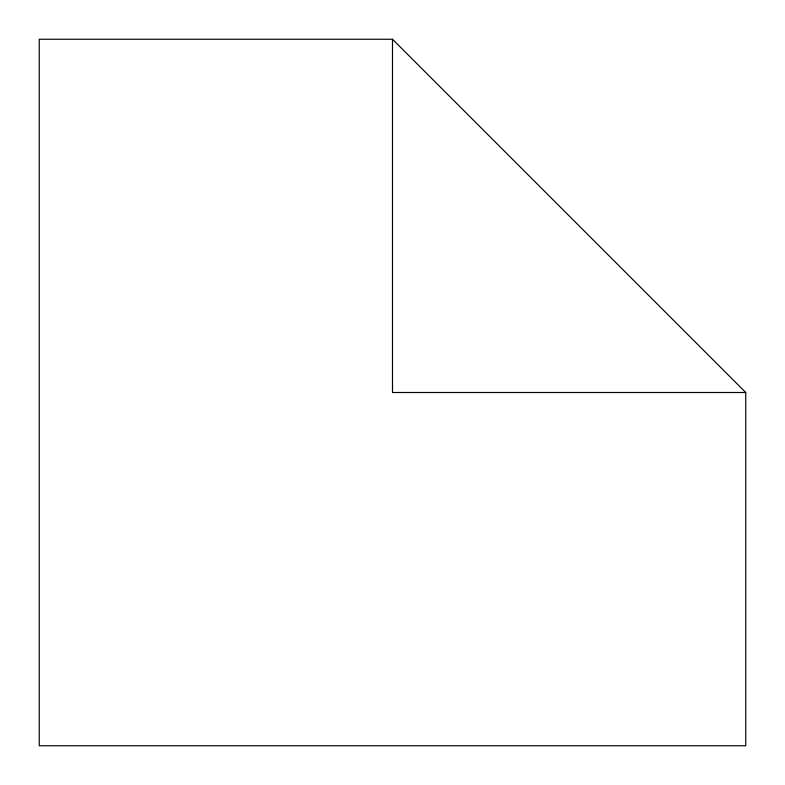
<?xml version="1.0" encoding="UTF-8"?>
<svg xmlns="http://www.w3.org/2000/svg" width="785" height="785" viewBox="0 0 785 785"><rect width="100%" height="100%" fill="white"/><g stroke="black" fill="none" stroke-linecap="round" stroke-linejoin="round"><path stroke-width="1.18" d="M392.5 39.25L39.25 39.25L39.25 745.75L745.75 745.75L745.75 392.5L392.5 39.25L392.5 392.5L745.75 392.5"/></g></svg>
